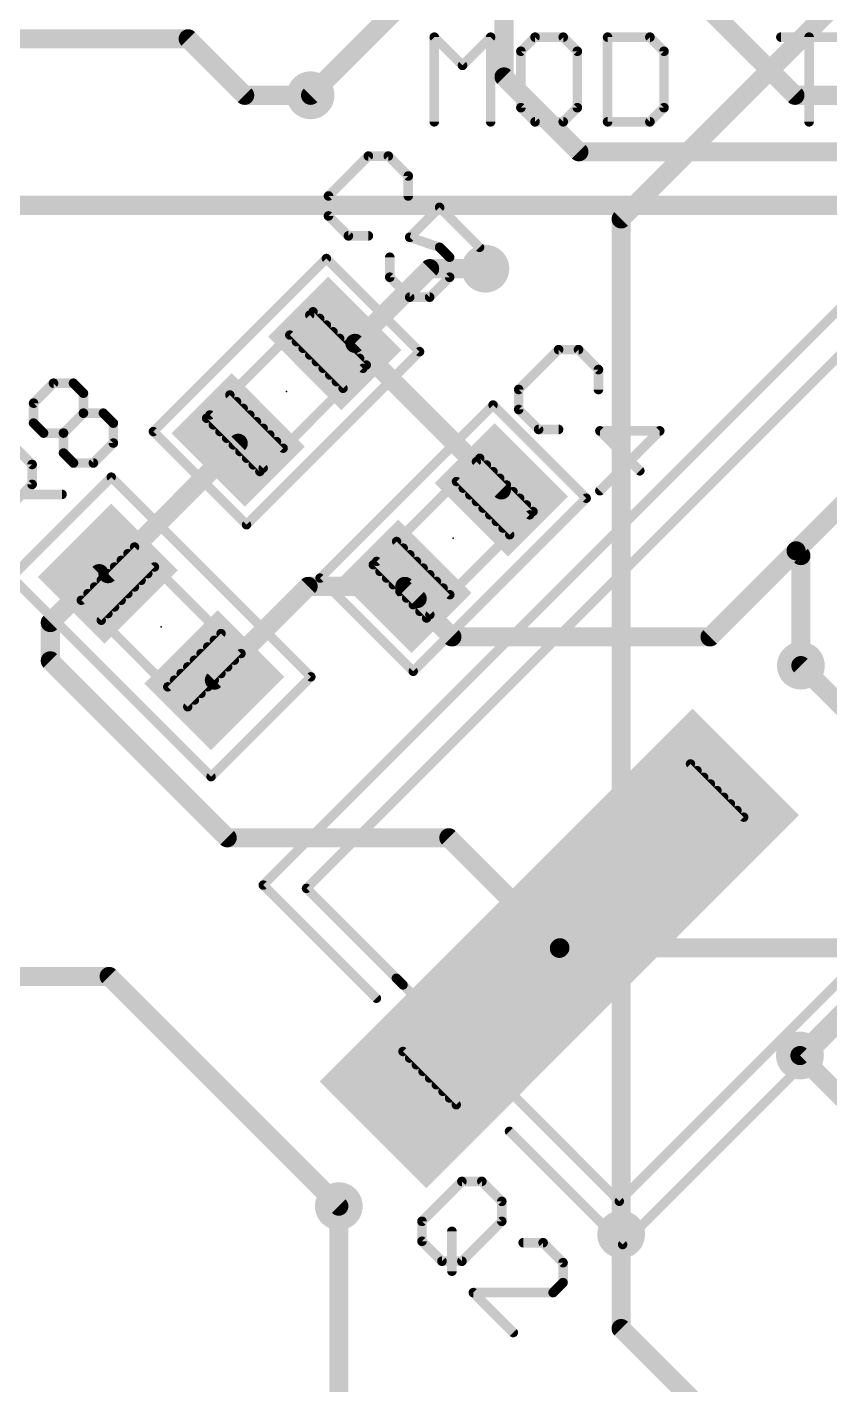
# Model space of a CAD drawing. Extents: x -0.1 to 50.1, y -0.1 to 50.1.
# Drawn here: x 8.29 to 16.82, y 23.6 to 38.02 of the extents above; entities that cross this region are included whole.
import ezdxf

# ---------------------------------------------------------------- set-up
doc = ezdxf.new("R2010")
doc.units = 0
for name, color, linetype in [('1', 22, 'CONTINUOUS'), ('16', 175, 'CONTINUOUS'), ('18', 82, 'CONTINUOUS'), ('2', 175, 'CONTINUOUS'), ('21', 253, 'CONTINUOUS'), ('23', 7, 'CONTINUOUS'), ('25', 253, 'CONTINUOUS'), ('29', 253, 'CONTINUOUS'), ('31', 253, 'CONTINUOUS'), ('51', 253, 'CONTINUOUS')]:
    doc.layers.add(name, color=color, linetype=linetype)

# ---------------------------------------------------------------- blocks, each defined once
blk = doc.blocks.new('RECT')
blk.add_solid([(-0.5, -0.5), (0.5, -0.5), (-0.5, 0.5), (0.5, 0.5)])
blk = doc.blocks.new('ROUNDV')
at = {"const_width": 0.5}
blk.add_lwpolyline([(0, -0.25, 1), (0, 0.25, 1), (0, -0.25)], format="xyb", dxfattribs=at)

msp = doc.modelspace()

# ---------------------------------------------------------------- linework, layer by layer
at = {"layer": '1', "const_width": 0.2032}
for points in [[(13.356, 41.8354), (13.356, 37.4948)], [(16.4464, 37.3), (15.3416, 38.4048)], [(13.356, 37.4948), (14.1508, 36.7)], [(16.4464, 37.3), (18, 37.3)], [(14.1508, 36.7), (18.2, 36.7)], [(7.493, 36.1315), (19.2405, 36.1315)], [(11.7715, 34.6649), (12.565, 35.4584)], [(12.565, 35.4584), (13.1572, 35.4584)], [(11.5565, 34.6649), (11.2583, 34.6649)], [(11.7715, 34.6649), (11.5565, 34.6649)], [(13.3276, 33.1087), (11.7715, 34.6649)], [(18.2474, 34.2494), (16.4592, 32.4612)], [(9.1465, 32.2188), (10.5312, 33.6035)], [(10.5312, 33.6035), (10.5312, 33.6396)], [(16.4592, 32.4612), (15.5448, 31.5468)], [(16.51, 32.4104), (16.4592, 32.4612)], [(16.51, 31.242), (16.51, 32.4104)], [(8.5344, 31.6992), (9.054, 32.2188)], [(9.054, 32.2188), (9.1465, 32.2188)], [(10.2779, 31.0875), (11.2739, 32.0834)], [(11.2739, 32.0834), (12.3023, 32.0834)], [(12.4326, 31.9532), (12.3023, 32.0834)], [(12.3023, 32.0461), (12.3023, 32.0834)], [(12.8016, 31.5468), (12.3023, 32.0461)], [(8.5344, 31.2928), (8.5344, 31.6992)], [(15.5448, 31.5468), (12.8016, 31.5468)], [(10.414, 29.4132), (8.5344, 31.2928)], [(12.7696, 29.4132), (10.414, 29.4132)], [(13.9439, 28.239), (12.7696, 29.4132)], [(13.9439, 28.239), (13.9497, 28.2448)], [(13.9497, 28.2448), (17.1196, 28.2448)], [(4.318, 27.94), (9.16, 27.94)], [(9.16, 27.94), (11.6, 25.5)], [(14.6, 24.2), (14.6, 25.2)], [(16.6, 22.2), (14.6, 24.2)]]:
    msp.add_lwpolyline(points, dxfattribs=at)
at = {"layer": '1', "const_width": 0.1016}
for points in [[(13.3919, 37.5307, 1), (13.3201, 37.4589)], [(13.3052, 37.4948, 1), (13.4068, 37.4948)], [(16.4464, 37.3508, 1), (16.4464, 37.2492)], [(16.4105, 37.2641, 1), (16.4823, 37.3359)], [(14.1508, 36.7508, 1), (14.1508, 36.6492)], [(14.1149, 36.6641, 1), (14.1867, 36.7359)], [(12.565, 35.5092, 1), (12.565, 35.4076)], [(12.601, 35.4225, 1), (12.5291, 35.4943)], [(13.1572, 35.4076, 1), (13.1572, 35.5092)], [(11.2583, 34.7157, 1), (11.2583, 34.6141)], [(11.5565, 34.7157, 1), (11.5565, 34.6141)], [(11.5565, 34.6141, 1), (11.5565, 34.7157)], [(11.8074, 34.7008, 1), (11.7356, 34.6289)], [(11.7715, 34.6141, 1), (11.7715, 34.7157)], [(11.7356, 34.7008, 1), (11.8074, 34.6289)], [(10.582, 33.6396, 1), (10.4804, 33.6396)], [(10.4804, 33.6035, 1), (10.582, 33.6035)], [(10.5671, 33.5676, 1), (10.4953, 33.6394)], [(13.2917, 33.0728, 1), (13.3636, 33.1446)], [(16.4951, 32.4971, 1), (16.4233, 32.4253)], [(16.4233, 32.4971, 1), (16.4951, 32.4253)], [(16.4951, 32.4253, 1), (16.4233, 32.4971)], [(16.5608, 32.4104, 1), (16.4592, 32.4104)], [(16.4741, 32.3745, 1), (16.5459, 32.4463)], [(9.054, 32.2696, 1), (9.054, 32.168)], [(9.09, 32.1829, 1), (9.0181, 32.2548)], [(9.1106, 32.2548, 1), (9.1824, 32.1829)], [(9.1465, 32.168, 1), (9.1465, 32.2696)], [(11.2739, 32.1342, 1), (11.2739, 32.0326)], [(11.3098, 32.0475, 1), (11.2379, 32.1193)], [(12.3382, 32.1193, 1), (12.2664, 32.0475)], [(12.3531, 32.0834, 1), (12.2515, 32.0834)], [(12.3023, 32.0326, 1), (12.3023, 32.1342)], [(12.3382, 32.082, 1), (12.2664, 32.0102)], [(12.2515, 32.0461, 1), (12.3531, 32.0461)], [(12.3966, 31.9173, 1), (12.4685, 31.9891)], [(8.5852, 31.6992, 1), (8.4836, 31.6992)], [(8.4985, 31.7351, 1), (8.5703, 31.6633)], [(12.8016, 31.5976, 1), (12.8016, 31.496)], [(12.7657, 31.5109, 1), (12.8375, 31.5827)], [(15.5089, 31.5827, 1), (15.5807, 31.5109)], [(15.5448, 31.496, 1), (15.5448, 31.5976)], [(8.5703, 31.3287, 1), (8.4985, 31.2569)], [(8.4836, 31.2928, 1), (8.5852, 31.2928)], [(10.242, 31.1234, 1), (10.3138, 31.0515)], [(16.4592, 31.242, 1), (16.5608, 31.242)], [(10.414, 29.464, 1), (10.414, 29.3624)], [(10.3781, 29.3773, 1), (10.4499, 29.4491)], [(12.8056, 29.4491, 1), (12.7337, 29.3773)], [(12.7696, 29.3624, 1), (12.7696, 29.464)], [(13.9079, 28.2749, 1), (13.9798, 28.2031)], [(13.9497, 28.2956, 1), (13.9497, 28.194)], [(13.9079, 28.2031, 1), (13.9798, 28.2749)], [(13.9856, 28.2089, 1), (13.9137, 28.2807)], [(9.1959, 27.9759, 1), (9.1241, 27.9041)], [(9.16, 27.8892, 1), (9.16, 27.9908)], [(11.5641, 25.4641, 1), (11.6359, 25.5359)], [(14.6508, 25.2, 1), (14.5492, 25.2)], [(14.6359, 24.2359, 1), (14.5641, 24.1641)], [(14.5492, 24.2, 1), (14.6508, 24.2)]]:
    msp.add_lwpolyline(points, format="xyb", dxfattribs=at)
at = {"layer": '16', "const_width": 0.2032}
for points in [[(18.6, 39.9868), (14.6, 35.9868)], [(10, 37.9), (3.2, 37.9)], [(10.6, 37.3), (10, 37.9)], [(11.3, 37.3), (10.6, 37.3)], [(14.6, 25.2), (14.6, 35.9868)], [(19.4945, 28.2575), (16.51, 31.242)], [(17.1704, 27.7704), (16.5, 27.1)], [(11.6, 25.5), (11.6, 23.4)]]:
    msp.add_lwpolyline(points, dxfattribs=at)
at = {"layer": '16', "const_width": 0.1016}
for points in [[(10.0359, 37.9359, 1), (9.9641, 37.8641)], [(10, 37.8492, 1), (10, 37.9508)], [(10.6, 37.3508, 1), (10.6, 37.2492)], [(10.5641, 37.2641, 1), (10.6359, 37.3359)], [(11.3, 37.2492, 1), (11.3, 37.3508)], [(14.6508, 35.9868, 1), (14.5492, 35.9868)], [(14.5641, 36.0227, 1), (14.6359, 35.9509)], [(16.5459, 31.2779, 1), (16.4741, 31.2061)], [(16.4641, 27.1359, 1), (16.5359, 27.0641)], [(11.6508, 25.5, 1), (11.5492, 25.5)], [(14.5492, 25.2, 1), (14.6508, 25.2)]]:
    msp.add_lwpolyline(points, format="xyb", dxfattribs=at)
at = {"layer": '2', "const_width": 0.2032}
for points in [[(12.3, 38.3), (11.3, 37.3)], [(18, 25.6), (16.5, 27.1)]]:
    msp.add_lwpolyline(points, dxfattribs=at)
at = {"layer": '2', "const_width": 0.1016}
for points in [[(11.2641, 37.3359, 1), (11.3359, 37.2641)], [(16.5359, 27.1359, 1), (16.4641, 27.0641)]]:
    msp.add_lwpolyline(points, format="xyb", dxfattribs=at)
at = {"layer": '21'}
for points, const_width in [([(12.6144, 37.0184), (12.6144, 37.9176)], 0.1016), ([(12.6144, 37.9176), (12.9141, 37.6178)], 0.1016), ([(12.9141, 37.6178), (13.2138, 37.9176)], 0.1016), ([(13.2138, 37.9176), (13.2138, 37.0184)], 0.1016), ([(13.685, 37.9176), (13.5352, 37.7677)], 0.1016), ([(13.9848, 37.9176), (13.685, 37.9176)], 0.1016), ([(14.1346, 37.7677), (13.9848, 37.9176)], 0.1016), ([(14.456, 37.9176), (14.456, 37.0184)], 0.1016), ([(14.9055, 37.9176), (14.456, 37.9176)], 0.1016), ([(15.0554, 37.7677), (14.9055, 37.9176)], 0.1016), ([(16.2975, 37.9176), (16.897, 37.9176)], 0.1016), ([(16.5973, 37.0184), (16.5973, 37.9176)], 0.1016), ([(13.5352, 37.7677), (13.5352, 37.1683)], 0.1016), ([(14.1346, 37.1683), (14.1346, 37.7677)], 0.1016), ([(15.0554, 37.1683), (15.0554, 37.7677)], 0.1016), ([(10.7972, 28.9108), (19.2118, 37.3253)], 0.1), ([(13.5352, 37.1683), (13.685, 37.0184)], 0.1016), ([(13.9848, 37.0184), (14.1346, 37.1683)], 0.1016), ([(14.9055, 37.0184), (15.0554, 37.1683)], 0.1016), ([(13.685, 37.0184), (13.9848, 37.0184)], 0.1016), ([(14.456, 37.0184), (14.9055, 37.0184)], 0.1016), ([(9.6296, 33.7279), (11.4681, 35.5664)], 0.1), ([(11.4681, 35.5664), (12.4581, 34.5765)], 0.1), ([(12.4581, 34.5765), (10.6196, 32.738)], 0.1), ([(11.4008, 32.1718), (13.2392, 34.0103)], 0.1), ([(13.2392, 34.0103), (14.2292, 33.0203)], 0.1), ([(10.6196, 32.738), (9.6296, 33.7279)], 0.1), ([(23.1009, 33.5777), (14.6156, 25.0924)], 0.1), ([(8.1212, 32.1835), (9.1819, 33.2441)], 0.1), ([(9.1819, 33.2441), (11.3032, 31.1228)], 0.1), ([(14.2292, 33.0203), (12.3907, 31.1819)], 0.1), ([(10.2425, 30.0622), (8.1212, 32.1835)], 0.1), ([(12.3907, 31.1819), (11.4008, 32.1718)], 0.1), ([(11.3032, 31.1228), (10.2425, 30.0622)], 0.1), ([(11.9993, 27.7087), (10.7972, 28.9108)], 0.1), ([(14.6156, 25.0924), (13.4135, 26.2945)], 0.1)]:
    msp.add_lwpolyline(points, dxfattribs=dict(at, const_width=const_width))
for points, const_width in [([(12.6398, 37.9176, 1), (12.589, 37.9176)], 0.0508), ([(12.6324, 37.9355, 1), (12.5964, 37.8996)], 0.0508), ([(13.2392, 37.9176, 1), (13.1884, 37.9176)], 0.0508), ([(13.2318, 37.8996, 1), (13.1959, 37.9355)], 0.0508), ([(13.685, 37.943, 1), (13.685, 37.8922)], 0.0508), ([(13.703, 37.8996, 1), (13.6671, 37.9355)], 0.0508), ([(14.0027, 37.9355, 1), (13.9668, 37.8996)], 0.0508), ([(13.9848, 37.8922, 1), (13.9848, 37.943)], 0.0508), ([(14.4814, 37.9176, 1), (14.4306, 37.9176)], 0.0508), ([(14.456, 37.943, 1), (14.456, 37.8922)], 0.0508), ([(14.9235, 37.9355, 1), (14.8876, 37.8996)], 0.0508), ([(14.9055, 37.8922, 1), (14.9055, 37.943)], 0.0508), ([(16.2975, 37.943, 1), (16.2975, 37.8922)], 0.0508), ([(16.6227, 37.9176, 1), (16.5719, 37.9176)], 0.0508), ([(13.5172, 37.7857, 1), (13.5531, 37.7497)], 0.0508), ([(13.5606, 37.7677, 1), (13.5098, 37.7677)], 0.0508), ([(14.16, 37.7677, 1), (14.1092, 37.7677)], 0.0508), ([(14.1167, 37.7497, 1), (14.1526, 37.7857)], 0.0508), ([(15.0808, 37.7677, 1), (15.03, 37.7677)], 0.0508), ([(15.0375, 37.7497, 1), (15.0734, 37.7857)], 0.0508), ([(12.8962, 37.6358, 1), (12.9321, 37.5999)], 0.0508), ([(12.8962, 37.5999, 1), (12.9321, 37.6358)], 0.0508), ([(13.5531, 37.1862, 1), (13.5172, 37.1503)], 0.0508), ([(14.1526, 37.1503, 1), (14.1167, 37.1862)], 0.0508), ([(15.0734, 37.1503, 1), (15.0375, 37.1862)], 0.0508), ([(13.5098, 37.1683, 1), (13.5606, 37.1683)], 0.0508), ([(13.685, 37.0438, 1), (13.685, 36.993)], 0.0508), ([(13.9848, 36.993, 1), (13.9848, 37.0438)], 0.0508), ([(14.1092, 37.1683, 1), (14.16, 37.1683)], 0.0508), ([(14.456, 37.0438, 1), (14.456, 36.993)], 0.0508), ([(14.9055, 36.993, 1), (14.9055, 37.0438)], 0.0508), ([(15.03, 37.1683, 1), (15.0808, 37.1683)], 0.0508), ([(12.589, 37.0184, 1), (12.6398, 37.0184)], 0.0508), ([(13.1884, 37.0184, 1), (13.2392, 37.0184)], 0.0508), ([(13.6671, 37.0004, 1), (13.703, 37.0364)], 0.0508), ([(13.9668, 37.0364, 1), (14.0027, 37.0004)], 0.0508), ([(14.4306, 37.0184, 1), (14.4814, 37.0184)], 0.0508), ([(14.8876, 37.0364, 1), (14.9235, 37.0004)], 0.0508), ([(16.5719, 37.0184, 1), (16.6227, 37.0184)], 0.0508), ([(11.4858, 35.5841, 1), (11.4504, 35.5487)], 0.05), ([(11.4858, 35.5487, 1), (11.4504, 35.5841)], 0.05), ([(12.4757, 34.5588, 1), (12.4404, 34.5942)], 0.05), ([(12.4404, 34.5588, 1), (12.4757, 34.5942)], 0.05), ([(13.2569, 34.028, 1), (13.2216, 33.9926)], 0.05), ([(13.2569, 33.9926, 1), (13.2216, 34.028)], 0.05), ([(9.6473, 33.7456, 1), (9.612, 33.7103)], 0.05), ([(9.612, 33.7456, 1), (9.6473, 33.7103)], 0.05), ([(9.1996, 33.2618, 1), (9.1642, 33.2265)], 0.05), ([(9.1996, 33.2265, 1), (9.1642, 33.2618)], 0.05), ([(14.2469, 33.0027, 1), (14.2115, 33.038)], 0.05), ([(14.2115, 33.0027, 1), (14.2469, 33.038)], 0.05), ([(10.6019, 32.7557, 1), (10.6373, 32.7203)], 0.05), ([(10.6019, 32.7203, 1), (10.6373, 32.7557)], 0.05), ([(11.4184, 32.1895, 1), (11.3831, 32.1541)], 0.05), ([(11.3831, 32.1895, 1), (11.4184, 32.1541)], 0.05), ([(11.3209, 31.1051, 1), (11.2855, 31.1405)], 0.05), ([(11.2855, 31.1051, 1), (11.3209, 31.1405)], 0.05), ([(12.373, 31.1995, 1), (12.4084, 31.1642)], 0.05), ([(12.373, 31.1642, 1), (12.4084, 31.1995)], 0.05), ([(10.2249, 30.0798, 1), (10.2602, 30.0445)], 0.05), ([(10.2249, 30.0445, 1), (10.2602, 30.0798)], 0.05), ([(10.8149, 28.9284, 1), (10.7795, 28.8931)], 0.05), ([(10.7795, 28.9284, 1), (10.8149, 28.8931)], 0.05), ([(11.9816, 27.691, 1), (12.017, 27.7263)], 0.05), ([(13.4312, 26.3121, 1), (13.3958, 26.2768)], 0.05), ([(14.5979, 25.11, 1), (14.6333, 25.0747)], 0.05), ([(14.5979, 25.0747, 1), (14.6333, 25.11)], 0.05)]:
    msp.add_lwpolyline(points, format="xyb", dxfattribs=dict(at, const_width=const_width))
at = {"layer": '23'}
for p in [(11.0438, 34.1522), (12.815, 32.5961), (9.7122, 31.6532)]:
    msp.add_point(p, dxfattribs=at)
at = {"layer": '25', "const_width": 0.1016}
for points in [[(12.4841, 25.3391), (12.908, 25.7629)], [(12.908, 25.7629), (13.1199, 25.7629)], [(13.1199, 25.7629), (13.3318, 25.551)], [(13.3318, 25.551), (13.3318, 25.3391)], [(12.4841, 25.1271), (12.4841, 25.3391)], [(13.3318, 25.3391), (12.908, 24.9152)], [(12.802, 25.2331), (12.802, 24.8092)], [(12.696, 24.9152), (12.4841, 25.1271)], [(13.771, 25.1118), (13.5591, 25.1118)], [(13.9829, 24.8999), (13.771, 25.1118)], [(12.908, 24.9152), (12.696, 24.9152)], [(13.9829, 24.688), (13.9829, 24.8999)], [(13.877, 24.582), (13.9829, 24.688)], [(13.4531, 24.1581), (13.0292, 24.582)], [(13.0292, 24.582), (13.877, 24.582)]]:
    msp.add_lwpolyline(points, dxfattribs=at)
at = {"layer": '25', "const_width": 0.0508}
for points in [[(12.908, 25.7883, 1), (12.908, 25.7375)], [(12.9259, 25.745, 1), (12.89, 25.7809)], [(13.1379, 25.7809, 1), (13.1019, 25.745)], [(13.1199, 25.7375, 1), (13.1199, 25.7883)], [(13.3572, 25.551, 1), (13.3064, 25.551)], [(13.3139, 25.533, 1), (13.3498, 25.569)], [(12.5095, 25.3391, 1), (12.4587, 25.3391)], [(12.4661, 25.357, 1), (12.5021, 25.3211)], [(13.3498, 25.3211, 1), (13.3139, 25.357)], [(12.8274, 25.2331, 1), (12.7766, 25.2331)], [(13.3064, 25.3391, 1), (13.3572, 25.3391)], [(12.5021, 25.1451, 1), (12.4661, 25.1092)], [(12.4587, 25.1271, 1), (12.5095, 25.1271)], [(13.5591, 25.1372, 1), (13.5591, 25.0864)], [(13.789, 25.1298, 1), (13.753, 25.0939)], [(13.771, 25.0864, 1), (13.771, 25.1372)], [(12.696, 24.9406, 1), (12.696, 24.8898)], [(12.6781, 24.8972, 1), (12.714, 24.9332)], [(12.89, 24.9332, 1), (12.9259, 24.8972)], [(12.908, 24.8898, 1), (12.908, 24.9406)], [(14.0083, 24.8999, 1), (13.9575, 24.8999)], [(12.7766, 24.8092, 1), (12.8274, 24.8092)], [(13.965, 24.8819, 1), (14.0009, 24.9179)], [(13.9575, 24.688, 1), (14.0083, 24.688)], [(14.0009, 24.67, 1), (13.965, 24.7059)], [(13.0472, 24.6, 1), (13.0113, 24.564)], [(13.0292, 24.6074, 1), (13.0292, 24.5566)], [(13.859, 24.6, 1), (13.8949, 24.564)], [(13.877, 24.5566, 1), (13.877, 24.6074)], [(13.4351, 24.1402, 1), (13.4711, 24.1761)]]:
    msp.add_lwpolyline(points, format="xyb", dxfattribs=at)
at = {"layer": '51'}
for points, const_width in [([(11.2568, 28.8754), (19.3179, 36.9364)], 0.1), ([(11.9142, 36.6546), (11.4903, 36.2307)], 0.1016), ([(12.1261, 36.6546), (11.9142, 36.6546)], 0.1016), ([(12.3381, 36.4427), (12.1261, 36.6546)], 0.1016), ([(12.3381, 36.2307), (12.3381, 36.4427)], 0.1016), ([(11.4903, 36.2307), (11.4903, 36.0188)], 0.1016), ([(11.4903, 36.0188), (11.7023, 35.8069)], 0.1016), ([(12.6712, 36.1095), (12.3533, 35.7916)], 0.1016), ([(13.0951, 35.6856), (12.6712, 36.1095)], 0.1016), ([(11.7023, 35.8069), (11.9142, 35.8069)], 0.1016), ([(12.3533, 35.7916), (12.6712, 35.6856)], 0.1016), ([(12.1414, 35.3677), (12.1414, 35.5796)], 0.1016), ([(12.6712, 35.6856), (12.7772, 35.5796)], 0.1016), ([(12.7772, 35.5796), (12.7772, 35.3677)], 0.1016), ([(12.3533, 35.1558), (12.1414, 35.3677)], 0.1016), ([(12.7772, 35.3677), (12.5653, 35.1558)], 0.1016), ([(12.5653, 35.1558), (12.3533, 35.1558)], 0.1016), ([(11.0792, 34.7533), (11.3267, 35.0007)], 0.1), ([(11.3267, 35.0007), (11.0792, 34.7533)], 0.1), ([(11.3267, 35.0007), (11.8924, 34.4351)], 0.1), ([(10.2307, 33.9047), (11.2913, 34.9654)], 0.1), ([(11.3974, 34.93), (11.1499, 34.6825)], 0.1), ([(11.4681, 34.8593), (11.2206, 34.6118)], 0.1), ([(11.2913, 34.9654), (11.857, 34.3997)], 0.1), ([(11.6449, 34.1876), (11.0792, 34.7533)], 0.1), ([(11.5388, 34.7886), (11.2913, 34.5411)], 0.1), ([(11.6095, 34.7179), (11.362, 34.4704)], 0.1), ([(11.6802, 34.6472), (11.4328, 34.3997)], 0.1), ([(11.751, 34.5765), (11.5035, 34.329)], 0.1), ([(13.9353, 34.5985), (13.5114, 34.1746)], 0.1016), ([(14.1473, 34.5985), (13.9353, 34.5985)], 0.1016), ([(14.3592, 34.3865), (14.1473, 34.5985)], 0.1016), ([(11.8217, 34.5058), (11.5742, 34.2583)], 0.1), ([(11.8924, 34.4351), (11.6449, 34.1876)], 0.1), ([(11.857, 34.3997), (10.7964, 33.339)], 0.1), ([(14.3592, 34.1746), (14.3592, 34.3865)], 0.1016), ([(8.3567, 34.0297), (8.5686, 34.2416)], 0.1016), ([(8.5686, 34.2416), (8.7805, 34.2416)], 0.1016), ([(8.7805, 34.2416), (8.8865, 34.1356)], 0.1016), ([(8.8865, 34.1356), (8.8865, 33.9237)], 0.1016), ([(13.5114, 34.1746), (13.5114, 33.9627)], 0.1016), ([(8.3567, 33.8177), (8.3567, 34.0297)], 0.1016), ([(10.1953, 33.8694), (10.4428, 34.1169)], 0.1), ([(10.4428, 34.1169), (10.1953, 33.8694)], 0.1), ([(10.5135, 34.0461), (10.266, 33.7987)], 0.1), ([(10.4428, 34.1169), (11.0085, 33.5512)], 0.1), ([(8.6746, 33.7118), (8.8865, 33.9237)], 0.1016), ([(8.8865, 33.9237), (9.0984, 33.9237)], 0.1016), ([(9.0984, 33.9237), (9.2044, 33.8177)], 0.1016), ([(10.761, 33.3037), (10.1953, 33.8694)], 0.1), ([(10.7964, 33.339), (10.2307, 33.9047)], 0.1), ([(10.5842, 33.9754), (10.3367, 33.7279)], 0.1), ([(10.6549, 33.9047), (10.4075, 33.6572)], 0.1), ([(13.5114, 33.9627), (13.7234, 33.7507)], 0.1016), ([(8.4626, 33.7118), (8.3567, 33.8177)], 0.1016), ([(8.6746, 33.7118), (8.4626, 33.7118)], 0.1016), ([(8.6746, 33.4998), (8.6746, 33.7118)], 0.1016), ([(9.2044, 33.8177), (9.2044, 33.6058)], 0.1016), ([(10.7256, 33.834), (10.4782, 33.5865)], 0.1), ([(10.7964, 33.7633), (10.5489, 33.5158)], 0.1), ([(13.7234, 33.7507), (13.9353, 33.7507)], 0.1016), ([(14.3745, 33.0996), (15.0103, 33.7354)], 0.1016), ([(15.0103, 33.7354), (14.3745, 33.7354)], 0.1016), ([(14.3745, 33.7354), (14.7983, 33.3116)], 0.1016), ([(8.1295, 33.5905), (8.3414, 33.3786)], 0.1016), ([(9.2044, 33.6058), (8.9925, 33.3939)], 0.1016), ([(10.8671, 33.6926), (10.6196, 33.4451)], 0.1), ([(10.9378, 33.6219), (10.6903, 33.3744)], 0.1), ([(22.6413, 33.613), (14.5802, 25.552)], 0.1), ([(8.7805, 33.3939), (8.6746, 33.4998)], 0.1016), ([(11.0085, 33.5512), (10.761, 33.3037)], 0.1), ([(12.0018, 32.3486), (13.0625, 33.4092)], 0.1), ([(12.8503, 33.1971), (13.0978, 33.4446)], 0.1), ([(13.0978, 33.4446), (12.8503, 33.1971)], 0.1), ([(13.0625, 33.4092), (13.6282, 32.8436)], 0.1), ([(13.0978, 33.4446), (13.6635, 32.8789)], 0.1), ([(8.3414, 33.3786), (8.3414, 33.1666)], 0.1016), ([(8.9925, 33.3939), (8.7805, 33.3939)], 0.1016), ([(13.1685, 33.3739), (12.921, 33.1264)], 0.1), ([(13.2392, 33.3032), (12.9918, 33.0557)], 0.1), ([(8.3414, 33.1666), (8.0235, 32.8487)], 0.1016), ([(13.416, 32.6314), (12.8503, 33.1971)], 0.1), ([(13.31, 33.2325), (13.0625, 32.985)], 0.1), ([(13.3807, 33.1618), (13.1332, 32.9143)], 0.1), ([(8.2354, 33.0607), (8.6593, 33.0607)], 0.1016), ([(13.4514, 33.091), (13.2039, 32.8436)], 0.1), ([(13.5221, 33.0203), (13.2746, 32.7728)], 0.1), ([(13.6282, 32.8436), (12.5675, 31.7829)], 0.1), ([(13.5928, 32.9496), (13.3453, 32.7021)], 0.1), ([(13.6635, 32.8789), (13.416, 32.6314)], 0.1), ([(11.9665, 32.3132), (12.2139, 32.5607)], 0.1), ([(12.2139, 32.5607), (11.9665, 32.3132)], 0.1), ([(12.2139, 32.5607), (12.7796, 31.995)], 0.1), ([(8.8637, 31.936), (9.4294, 32.5017)], 0.1), ([(8.8637, 31.936), (9.4294, 32.5017)], 0.1), ([(9.5708, 32.2188), (9.3587, 32.431)], 0.1), ([(9.4294, 32.5017), (9.6415, 32.2895)], 0.1), ([(9.6415, 32.2895), (9.4294, 32.5017)], 0.1), ([(9.4294, 32.5017), (10.5607, 31.3703)], 0.1), ([(12.2847, 32.49), (12.0372, 32.2425)], 0.1), ([(12.3554, 32.4193), (12.1079, 32.1718)], 0.1), ([(9.6415, 32.2895), (9.0758, 31.7239)], 0.1), ([(9.4294, 32.0774), (9.2172, 32.2895)], 0.1), ([(9.5001, 32.1481), (9.288, 32.3603)], 0.1), ([(12.5321, 31.7475), (11.9665, 32.3132)], 0.1), ([(12.5675, 31.7829), (12.0018, 32.3486)], 0.1), ([(12.4261, 32.3486), (12.1786, 32.1011)], 0.1), ([(12.4968, 32.2779), (12.2493, 32.0304)], 0.1), ([(9.288, 31.936), (9.0758, 32.1481)], 0.1), ([(9.3587, 32.0067), (9.1465, 32.2188)], 0.1), ([(12.5675, 32.2072), (12.32, 31.9597)], 0.1), ([(12.6382, 32.1365), (12.3907, 31.889)], 0.1), ([(9.1465, 31.7946), (8.9344, 32.0067)], 0.1), ([(9.2172, 31.8653), (9.0051, 32.0774)], 0.1), ([(12.7089, 32.0657), (12.4614, 31.8183)], 0.1), ([(12.7796, 31.995), (12.5321, 31.7475)], 0.1), ([(9.0758, 31.7239), (8.8637, 31.936)], 0.1), ([(9.9951, 30.8046), (8.8637, 31.936)], 0.1), ([(9.7829, 31.0168), (10.3486, 31.5824)], 0.1), ([(10.3486, 31.5824), (10.5607, 31.3703)], 0.1), ([(10.5607, 31.3703), (10.3486, 31.5824)], 0.1), ([(10.4193, 31.2289), (10.2072, 31.441)], 0.1), ([(10.49, 31.2996), (10.2779, 31.5117)], 0.1), ([(10.5607, 31.3703), (9.9951, 30.8046)], 0.1), ([(10.5607, 31.3703), (9.9951, 30.8046)], 0.1), ([(10.2779, 31.0875), (10.0658, 31.2996)], 0.1), ([(10.3486, 31.1582), (10.1365, 31.3703)], 0.1), ([(10.1365, 30.946), (9.9243, 31.1582)], 0.1), ([(10.2072, 31.0168), (9.9951, 31.2289)], 0.1), ([(9.9951, 30.8046), (9.7829, 31.0168)], 0.1), ([(10.0658, 30.8753), (9.8536, 31.0875)], 0.1), ([(12.2822, 27.143), (15.3369, 30.1977)], 0.1), ([(15.3369, 30.1977), (12.2822, 27.143)], 0.1), ([(15.4076, 30.127), (12.3529, 27.0723)], 0.1), ([(15.3369, 30.1977), (15.9025, 29.632)], 0.1), ([(15.4783, 30.0563), (12.4236, 27.0016)], 0.1), ([(15.549, 29.9855), (12.4943, 26.9309)], 0.1), ([(15.6197, 29.9148), (12.565, 26.8601)], 0.1), ([(15.6904, 29.8441), (12.6357, 26.7894)], 0.1), ([(15.7611, 29.7734), (12.7064, 26.7187)], 0.1), ([(15.8318, 29.7027), (12.7771, 26.648)], 0.1), ([(15.9025, 29.632), (12.8478, 26.5773)], 0.1), ([(12.2114, 27.9208), (11.2568, 28.8754)], 0.1), ([(12.2822, 27.8501), (12.2114, 27.9208)], 0.1), ([(14.5802, 25.552), (12.2822, 27.8501)], 0.1), ([(12.8478, 26.5773), (12.2822, 27.143)], 0.1)]:
    msp.add_lwpolyline(points, dxfattribs=dict(at, const_width=const_width))
for points, const_width in [([(11.9142, 36.68, 1), (11.9142, 36.6292)], 0.0508), ([(11.9321, 36.6366, 1), (11.8962, 36.6726)], 0.0508), ([(12.1441, 36.6726, 1), (12.1082, 36.6366)], 0.0508), ([(12.1261, 36.6292, 1), (12.1261, 36.68)], 0.0508), ([(12.3635, 36.4427, 1), (12.3127, 36.4427)], 0.0508), ([(12.3201, 36.4247, 1), (12.356, 36.4606)], 0.0508), ([(11.5157, 36.2307, 1), (11.4649, 36.2307)], 0.0508), ([(11.4724, 36.2487, 1), (11.5083, 36.2128)], 0.0508), ([(12.3127, 36.2307, 1), (12.3635, 36.2307)], 0.0508), ([(11.5083, 36.0368, 1), (11.4724, 36.0008)], 0.0508), ([(12.6892, 36.1274, 1), (12.6533, 36.0915)], 0.0508), ([(12.6892, 36.0915, 1), (12.6533, 36.1274)], 0.0508), ([(11.4649, 36.0188, 1), (11.5157, 36.0188)], 0.0508), ([(11.7023, 35.8323, 1), (11.7022, 35.7815)], 0.0508), ([(11.6843, 35.7889, 1), (11.7202, 35.8248)], 0.0508), ([(11.9142, 35.7815, 1), (11.9142, 35.8323)], 0.0508), ([(12.3614, 35.8157, 1), (12.3453, 35.7675)], 0.0508), ([(12.3354, 35.8095, 1), (12.3713, 35.7736)], 0.0508), ([(12.1668, 35.5796, 1), (12.116, 35.5796)], 0.0508), ([(12.6892, 35.7036, 1), (12.6533, 35.6676)], 0.0508), ([(12.6632, 35.6615, 1), (12.6793, 35.7097)], 0.0508), ([(12.8026, 35.5796, 1), (12.7518, 35.5796)], 0.0508), ([(12.7593, 35.5617, 1), (12.7952, 35.5976)], 0.0508), ([(13.0772, 35.6676, 1), (13.1131, 35.7036)], 0.0508), ([(12.1594, 35.3857, 1), (12.1234, 35.3497)], 0.0508), ([(12.116, 35.3677, 1), (12.1668, 35.3677)], 0.0508), ([(12.7518, 35.3677, 1), (12.8026, 35.3677)], 0.0508), ([(12.7952, 35.3497, 1), (12.7593, 35.3857)], 0.0508), ([(12.3533, 35.1812, 1), (12.3533, 35.1304)], 0.0508), ([(12.3354, 35.1378, 1), (12.3713, 35.1737)], 0.0508), ([(12.5473, 35.1737, 1), (12.5832, 35.1378)], 0.0508), ([(12.5653, 35.1304, 1), (12.5653, 35.1812)], 0.0508), ([(11.3444, 35.0184, 1), (11.309, 34.9831)], 0.05), ([(11.3444, 34.9831, 1), (11.309, 35.0184)], 0.05), ([(11.3444, 34.9831, 1), (11.309, 35.0184)], 0.05), ([(11.309, 34.9831, 1), (11.2737, 34.9477)], 0.05), ([(11.309, 34.9477, 1), (11.2737, 34.9831)], 0.05), ([(11.4151, 34.9124, 1), (11.3797, 34.9477)], 0.05), ([(11.4858, 34.8416, 1), (11.4504, 34.877)], 0.05), ([(11.0969, 34.7709, 1), (11.0615, 34.7356)], 0.05), ([(11.0615, 34.7709, 1), (11.0969, 34.7356)], 0.05), ([(11.0615, 34.7709, 1), (11.0969, 34.7356)], 0.05), ([(11.5565, 34.7709, 1), (11.5211, 34.8063)], 0.05), ([(11.6272, 34.7002, 1), (11.5919, 34.7356)], 0.05), ([(11.1322, 34.7002, 1), (11.1676, 34.6649)], 0.05), ([(11.2029, 34.6295, 1), (11.2383, 34.5942)], 0.05), ([(11.6979, 34.6295, 1), (11.6626, 34.6649)], 0.05), ([(11.7686, 34.5588, 1), (11.7333, 34.5942)], 0.05), ([(13.9353, 34.6239, 1), (13.9353, 34.5731)], 0.0508), ([(13.9533, 34.5805, 1), (13.9174, 34.6164)], 0.0508), ([(14.1652, 34.6164, 1), (14.1293, 34.5805)], 0.0508), ([(14.1473, 34.5731, 1), (14.1473, 34.6239)], 0.0508), ([(11.2737, 34.5588, 1), (11.309, 34.5234)], 0.05), ([(11.3444, 34.4881, 1), (11.3797, 34.4527)], 0.05), ([(11.8393, 34.4881, 1), (11.804, 34.5234)], 0.05), ([(11.9101, 34.4174, 1), (11.8747, 34.4527)], 0.05), ([(11.8747, 34.4174, 1), (11.9101, 34.4527)], 0.05), ([(11.4151, 34.4174, 1), (11.4504, 34.382)], 0.05), ([(11.4858, 34.3467, 1), (11.5211, 34.3113)], 0.05), ([(11.8747, 34.382, 1), (11.8393, 34.4174)], 0.05), ([(11.8393, 34.382, 1), (11.8747, 34.4174)], 0.05), ([(14.3846, 34.3865, 1), (14.3338, 34.3865)], 0.0508), ([(14.3412, 34.3686, 1), (14.3772, 34.4045)], 0.0508), ([(8.5686, 34.267, 1), (8.5686, 34.2162)], 0.0508), ([(8.5866, 34.2236, 1), (8.5506, 34.2596)], 0.0508), ([(8.7985, 34.2596, 1), (8.7626, 34.2236)], 0.0508), ([(8.7805, 34.2162, 1), (8.7805, 34.267)], 0.0508), ([(8.9119, 34.1356, 1), (8.8611, 34.1356)], 0.0508), ([(11.5565, 34.276, 1), (11.5919, 34.2406)], 0.05), ([(11.6272, 34.2052, 1), (11.6626, 34.1699)], 0.05), ([(11.6272, 34.1699, 1), (11.6626, 34.2052)], 0.05), ([(13.4935, 34.1926, 1), (13.5294, 34.1566)], 0.0508), ([(13.5368, 34.1746, 1), (13.4861, 34.1746)], 0.0508), ([(14.3338, 34.1746, 1), (14.3846, 34.1746)], 0.0508), ([(8.3821, 34.0297, 1), (8.3313, 34.0297)], 0.0508), ([(8.3387, 34.0476, 1), (8.3746, 34.0117)], 0.0508), ([(8.8686, 34.1177, 1), (8.9045, 34.1536)], 0.0508), ([(10.4605, 34.1345, 1), (10.4251, 34.0992)], 0.05), ([(10.4605, 34.0992, 1), (10.4251, 34.1345)], 0.05), ([(10.4605, 34.0992, 1), (10.4251, 34.1345)], 0.05), ([(10.5312, 34.0285, 1), (10.4958, 34.0638)], 0.05), ([(8.8865, 33.9491, 1), (8.8865, 33.8983)], 0.0508), ([(8.8611, 33.9237, 1), (8.9119, 33.9237)], 0.0508), ([(8.9045, 33.9057, 1), (8.8686, 33.9417)], 0.0508), ([(9.1164, 33.9417, 1), (9.0805, 33.9057)], 0.0508), ([(9.0984, 33.8983, 1), (9.0984, 33.9491)], 0.0508), ([(10.213, 33.887, 1), (10.1776, 33.8517)], 0.05), ([(10.1776, 33.887, 1), (10.213, 33.8517)], 0.05), ([(10.1776, 33.887, 1), (10.213, 33.8517)], 0.05), ([(10.2483, 33.9224, 1), (10.213, 33.887)], 0.05), ([(10.213, 33.9224, 1), (10.2483, 33.887)], 0.05), ([(10.6019, 33.9578, 1), (10.5665, 33.9931)], 0.05), ([(10.6726, 33.887, 1), (10.6373, 33.9224)], 0.05), ([(13.5294, 33.9806, 1), (13.4935, 33.9447)], 0.0508), ([(13.4861, 33.9627, 1), (13.5368, 33.9627)], 0.0508), ([(8.3746, 33.8357, 1), (8.3387, 33.7998)], 0.0508), ([(8.3313, 33.8177, 1), (8.3821, 33.8177)], 0.0508), ([(8.4626, 33.7372, 1), (8.4626, 33.6864)], 0.0508), ([(8.4447, 33.6938, 1), (8.4806, 33.7297)], 0.0508), ([(8.7, 33.7118, 1), (8.6492, 33.7118)], 0.0508), ([(8.6566, 33.7297, 1), (8.6925, 33.6938)], 0.0508), ([(8.6746, 33.6864, 1), (8.6746, 33.7372)], 0.0508), ([(9.2298, 33.8177, 1), (9.179, 33.8177)], 0.0508), ([(9.1865, 33.7998, 1), (9.2224, 33.8357)], 0.0508), ([(10.2484, 33.8163, 1), (10.2837, 33.781)], 0.05), ([(10.3191, 33.7456, 1), (10.3544, 33.7103)], 0.05), ([(10.7433, 33.8163, 1), (10.708, 33.8517)], 0.05), ([(10.814, 33.7456, 1), (10.7787, 33.781)], 0.05), ([(13.7234, 33.7761, 1), (13.7234, 33.7253)], 0.0508), ([(13.7054, 33.7328, 1), (13.7413, 33.7687)], 0.0508), ([(13.9353, 33.7253, 1), (13.9353, 33.7761)], 0.0508), ([(14.3745, 33.7608, 1), (14.3745, 33.71)], 0.0508), ([(14.3924, 33.7534, 1), (14.3565, 33.7175)], 0.0508), ([(15.0282, 33.7175, 1), (14.9923, 33.7534)], 0.0508), ([(15.0103, 33.71, 1), (15.0103, 33.7608)], 0.0508), ([(9.179, 33.6058, 1), (9.2298, 33.6058)], 0.0508), ([(9.2224, 33.5878, 1), (9.1865, 33.6238)], 0.0508), ([(10.3898, 33.6749, 1), (10.4251, 33.6396)], 0.05), ([(10.4605, 33.6042, 1), (10.4958, 33.5688)], 0.05), ([(10.8847, 33.6749, 1), (10.8494, 33.7103)], 0.05), ([(10.9555, 33.6042, 1), (10.9201, 33.6396)], 0.05), ([(8.6925, 33.5178, 1), (8.6566, 33.4819)], 0.0508), ([(8.6492, 33.4998, 1), (8.7, 33.4998)], 0.0508), ([(10.5312, 33.5335, 1), (10.5665, 33.4981)], 0.05), ([(10.6019, 33.4628, 1), (10.6373, 33.4274)], 0.05), ([(11.0262, 33.5335, 1), (10.9908, 33.5688)], 0.05), ([(10.9908, 33.5335, 1), (11.0262, 33.5688)], 0.05), ([(13.0801, 33.4269, 1), (13.0448, 33.3916)], 0.05), ([(13.0801, 33.3916, 1), (13.0448, 33.4269)], 0.05), ([(13.1155, 33.4623, 1), (13.0801, 33.4269)], 0.05), ([(13.1155, 33.4269, 1), (13.0801, 33.4623)], 0.05), ([(13.1155, 33.4269, 1), (13.0801, 33.4623)], 0.05), ([(8.3668, 33.3786, 1), (8.316, 33.3786)], 0.0508), ([(8.3234, 33.3606, 1), (8.3594, 33.3965)], 0.0508), ([(8.7805, 33.4193, 1), (8.7805, 33.3685)], 0.0508), ([(8.7626, 33.3759, 1), (8.7985, 33.4118)], 0.0508), ([(8.9745, 33.4118, 1), (9.0104, 33.3759)], 0.0508), ([(8.9925, 33.3685, 1), (8.9925, 33.4193)], 0.0508), ([(10.6726, 33.3921, 1), (10.708, 33.3567)], 0.05), ([(10.7433, 33.3214, 1), (10.7787, 33.286)], 0.05), ([(10.7433, 33.286, 1), (10.7787, 33.3214)], 0.05), ([(10.7787, 33.3567, 1), (10.814, 33.3214)], 0.05), ([(10.7787, 33.3214, 1), (10.814, 33.3567)], 0.05), ([(13.1862, 33.3562, 1), (13.1509, 33.3916)], 0.05), ([(13.2569, 33.2855, 1), (13.2216, 33.3209)], 0.05), ([(14.7804, 33.2936, 1), (14.8163, 33.3295)], 0.0508), ([(8.316, 33.1666, 1), (8.3668, 33.1666)], 0.0508), ([(8.3594, 33.1487, 1), (8.3234, 33.1846)], 0.0508), ([(12.868, 33.2148, 1), (12.8327, 33.1794)], 0.05), ([(12.8327, 33.2148, 1), (12.868, 33.1794)], 0.05), ([(12.8327, 33.2148, 1), (12.868, 33.1794)], 0.05), ([(13.3276, 33.2148, 1), (13.2923, 33.2501)], 0.05), ([(13.3983, 33.1441, 1), (13.363, 33.1794)], 0.05), ([(8.6593, 33.0353, 1), (8.6593, 33.0861)], 0.0508), ([(12.9034, 33.1441, 1), (12.9387, 33.1087)], 0.05), ([(12.9741, 33.0734, 1), (13.0094, 33.038)], 0.05), ([(13.0448, 33.0027, 1), (13.0801, 32.9673)], 0.05), ([(13.4691, 33.0734, 1), (13.4337, 33.1087)], 0.05), ([(13.5398, 33.0027, 1), (13.5044, 33.038)], 0.05), ([(14.3565, 33.1176, 1), (14.3924, 33.0817)], 0.0508), ([(13.1155, 32.9319, 1), (13.1509, 32.8966)], 0.05), ([(13.1862, 32.8612, 1), (13.2216, 32.8259)], 0.05), ([(13.6105, 32.932, 1), (13.5751, 32.9673)], 0.05), ([(13.6458, 32.8259, 1), (13.6105, 32.8612)], 0.05), ([(13.6105, 32.8259, 1), (13.6458, 32.8612)], 0.05), ([(13.6812, 32.8612, 1), (13.6458, 32.8966)], 0.05), ([(13.6458, 32.8612, 1), (13.6812, 32.8966)], 0.05), ([(13.2569, 32.7905, 1), (13.2923, 32.7552)], 0.05), ([(13.3276, 32.7198, 1), (13.363, 32.6845)], 0.05), ([(12.2316, 32.5784, 1), (12.1963, 32.543)], 0.05), ([(12.2316, 32.543, 1), (12.1963, 32.5784)], 0.05), ([(12.2316, 32.543, 1), (12.1963, 32.5784)], 0.05), ([(13.3983, 32.6491, 1), (13.4337, 32.6138)], 0.05), ([(13.3983, 32.6138, 1), (13.4337, 32.6491)], 0.05), ([(9.3763, 32.4486, 1), (9.341, 32.4133)], 0.05), ([(9.447, 32.5194, 1), (9.4117, 32.484)], 0.05), ([(9.447, 32.5194, 1), (9.4117, 32.484)], 0.05), ([(9.447, 32.5194, 1), (9.4117, 32.484)], 0.05), ([(9.447, 32.484, 1), (9.4117, 32.5194)], 0.05), ([(9.447, 32.484, 1), (9.4117, 32.5194)], 0.05), ([(12.3023, 32.4723, 1), (12.267, 32.5077)], 0.05), ([(12.373, 32.4016, 1), (12.3377, 32.437)], 0.05), ([(9.2349, 32.3072, 1), (9.1996, 32.2719)], 0.05), ([(9.3056, 32.3779, 1), (9.2703, 32.3426)], 0.05), ([(9.6592, 32.2719, 1), (9.6238, 32.3072)], 0.05), ([(9.6238, 32.2719, 1), (9.6592, 32.3072)], 0.05), ([(9.6238, 32.2719, 1), (9.6592, 32.3072)], 0.05), ([(11.9841, 32.3309, 1), (11.9488, 32.2956)], 0.05), ([(11.9488, 32.3309, 1), (11.9841, 32.2956)], 0.05), ([(11.9488, 32.3309, 1), (11.9841, 32.2956)], 0.05), ([(12.0195, 32.3663, 1), (11.9841, 32.3309)], 0.05), ([(11.9841, 32.3663, 1), (12.0195, 32.3309)], 0.05), ([(12.4437, 32.3309, 1), (12.4084, 32.3663)], 0.05), ([(12.5145, 32.2602, 1), (12.4791, 32.2956)], 0.05), ([(9.0935, 32.1658, 1), (9.0581, 32.1304)], 0.05), ([(9.1642, 32.2365, 1), (9.1289, 32.2012)], 0.05), ([(9.4824, 32.1304, 1), (9.5178, 32.1658)], 0.05), ([(9.5531, 32.2012, 1), (9.5885, 32.2365)], 0.05), ([(12.0195, 32.2602, 1), (12.0548, 32.2248)], 0.05), ([(12.0902, 32.1895, 1), (12.1255, 32.1541)], 0.05), ([(12.5852, 32.1895, 1), (12.5498, 32.2248)], 0.05), ([(12.6559, 32.1188, 1), (12.6205, 32.1541)], 0.05), ([(8.9521, 32.0244, 1), (8.9167, 31.989)], 0.05), ([(9.0228, 32.0951, 1), (8.9874, 32.0597)], 0.05), ([(9.341, 31.989, 1), (9.3763, 32.0244)], 0.05), ([(9.4117, 32.0597, 1), (9.447, 32.0951)], 0.05), ([(12.1609, 32.1188, 1), (12.1963, 32.0834)], 0.05), ([(12.2316, 32.0481, 1), (12.267, 32.0127)], 0.05), ([(12.7266, 32.0481, 1), (12.6912, 32.0834)], 0.05), ([(12.7973, 31.9774, 1), (12.7619, 32.0127)], 0.05), ([(12.7619, 31.9774, 1), (12.7973, 32.0127)], 0.05), ([(8.8814, 31.9537, 1), (8.846, 31.9183)], 0.05), ([(8.8814, 31.9537, 1), (8.846, 31.9183)], 0.05), ([(8.846, 31.9537, 1), (8.8814, 31.9183)], 0.05), ([(8.846, 31.9537, 1), (8.8814, 31.9183)], 0.05), ([(9.1996, 31.8476, 1), (9.2349, 31.883)], 0.05), ([(9.2703, 31.9183, 1), (9.3056, 31.9537)], 0.05), ([(12.3023, 31.9774, 1), (12.3377, 31.942)], 0.05), ([(12.373, 31.9066, 1), (12.4084, 31.8713)], 0.05), ([(9.0581, 31.7415, 1), (9.0935, 31.7062)], 0.05), ([(9.0581, 31.7062, 1), (9.0935, 31.7415)], 0.05), ([(9.1289, 31.7769, 1), (9.1642, 31.8122)], 0.05), ([(12.4437, 31.8359, 1), (12.4791, 31.8006)], 0.05), ([(12.5145, 31.7652, 1), (12.5498, 31.7299)], 0.05), ([(12.5145, 31.7299, 1), (12.5498, 31.7652)], 0.05), ([(12.5498, 31.8006, 1), (12.5852, 31.7652)], 0.05), ([(12.5498, 31.7652, 1), (12.5852, 31.8006)], 0.05), ([(10.3663, 31.6001, 1), (10.3309, 31.5648)], 0.05), ([(10.3663, 31.6001, 1), (10.3309, 31.5648)], 0.05), ([(10.3663, 31.5648, 1), (10.3309, 31.6001)], 0.05), ([(10.2249, 31.4587, 1), (10.1895, 31.4233)], 0.05), ([(10.2956, 31.5294, 1), (10.2602, 31.4941)], 0.05), ([(10.0834, 31.3173, 1), (10.0481, 31.2819)], 0.05), ([(10.1542, 31.388, 1), (10.1188, 31.3526)], 0.05), ([(10.4724, 31.2819, 1), (10.5077, 31.3173)], 0.05), ([(10.5784, 31.3526, 1), (10.5431, 31.388)], 0.05), ([(10.5784, 31.3526, 1), (10.5431, 31.388)], 0.05), ([(10.5431, 31.3526, 1), (10.5784, 31.388)], 0.05), ([(10.5431, 31.3526, 1), (10.5784, 31.388)], 0.05), ([(10.5431, 31.3526, 1), (10.5784, 31.388)], 0.05), ([(9.942, 31.1759, 1), (9.9067, 31.1405)], 0.05), ([(10.0127, 31.2466, 1), (9.9774, 31.2112)], 0.05), ([(10.3309, 31.1405, 1), (10.3663, 31.1759)], 0.05), ([(10.4016, 31.2112, 1), (10.437, 31.2466)], 0.05), ([(9.8006, 31.0344, 1), (9.7652, 30.9991)], 0.05), ([(9.7652, 31.0344, 1), (9.8006, 30.9991)], 0.05), ([(9.8713, 31.1051, 1), (9.836, 31.0698)], 0.05), ([(10.1895, 30.9991, 1), (10.2249, 31.0344)], 0.05), ([(10.2602, 31.0698, 1), (10.2956, 31.1051)], 0.05), ([(10.0481, 30.8577, 1), (10.0834, 30.893)], 0.05), ([(10.1188, 30.9284, 1), (10.1542, 30.9637)], 0.05), ([(9.9774, 30.8223, 1), (10.0127, 30.7869)], 0.05), ([(9.9774, 30.8223, 1), (10.0127, 30.7869)], 0.05), ([(9.9774, 30.7869, 1), (10.0127, 30.8223)], 0.05), ([(9.9774, 30.7869, 1), (10.0127, 30.8223)], 0.05), ([(15.3545, 30.2154, 1), (15.3192, 30.18)], 0.05), ([(15.3545, 30.18, 1), (15.3192, 30.2154)], 0.05), ([(15.3545, 30.18, 1), (15.3192, 30.2154)], 0.05), ([(15.4252, 30.1093, 1), (15.3899, 30.1446)], 0.05), ([(15.4959, 30.0386, 1), (15.4606, 30.0739)], 0.05), ([(15.5667, 29.9679, 1), (15.5313, 30.0032)], 0.05), ([(15.6374, 29.8972, 1), (15.602, 29.9325)], 0.05), ([(15.7081, 29.8265, 1), (15.6727, 29.8618)], 0.05), ([(15.7788, 29.7557, 1), (15.7434, 29.7911)], 0.05), ([(15.8495, 29.685, 1), (15.8141, 29.7204)], 0.05), ([(15.9202, 29.6143, 1), (15.8849, 29.6497)], 0.05), ([(15.8849, 29.6143, 1), (15.9202, 29.6497)], 0.05), ([(11.2745, 28.8931, 1), (11.2392, 28.8577)], 0.05), ([(11.2392, 28.8931, 1), (11.2745, 28.8577)], 0.05), ([(12.2291, 27.9385, 1), (12.1938, 27.9031)], 0.05), ([(12.1938, 27.9031, 1), (12.2291, 27.9385)], 0.05), ([(12.2998, 27.8678, 1), (12.2645, 27.8324)], 0.05), ([(12.2645, 27.8324, 1), (12.2998, 27.8678)], 0.05), ([(12.2998, 27.1607, 1), (12.2645, 27.1253)], 0.05), ([(12.2645, 27.1607, 1), (12.2998, 27.1253)], 0.05), ([(12.2645, 27.1607, 1), (12.2998, 27.1253)], 0.05), ([(12.3352, 27.0899, 1), (12.3705, 27.0546)], 0.05), ([(12.4059, 27.0192, 1), (12.4412, 26.9839)], 0.05), ([(12.4766, 26.9485, 1), (12.512, 26.9132)], 0.05), ([(12.5473, 26.8778, 1), (12.5827, 26.8425)], 0.05), ([(12.618, 26.8071, 1), (12.6534, 26.7718)], 0.05), ([(12.6887, 26.7364, 1), (12.7241, 26.701)], 0.05), ([(12.7594, 26.6657, 1), (12.7948, 26.6303)], 0.05), ([(12.8302, 26.595, 1), (12.8655, 26.5596)], 0.05), ([(12.8302, 26.5596, 1), (12.8655, 26.595)], 0.05), ([(14.5626, 25.5697, 1), (14.5979, 25.5343)], 0.05), ([(14.5626, 25.5343, 1), (14.5979, 25.5697)], 0.05)]:
    msp.add_lwpolyline(points, format="xyb", dxfattribs=dict(at, const_width=const_width))

# ---------------------------------------------------------------- block references
at = {"layer": '1'}
for p, xscale, rotation in [((11.5565, 34.6649), 0.8, 225), ((10.5312, 33.6396), 0.8, 225), ((13.3276, 33.1087), 0.8, 225), ((9.1465, 32.2188), 0.9, 135), ((12.3023, 32.0834), 0.8, 225), ((10.2779, 31.0875), 0.9, 135)]:
    msp.add_blockref('RECT', p, dxfattribs=dict(at, xscale=xscale, rotation=rotation))
at = {"layer": '1', "xscale": 5.5, "yscale": 1.5, "rotation": 225}
msp.add_blockref('RECT', (13.9439, 28.239), dxfattribs=at)
at = {"layer": '18', "xscale": 0.508, "yscale": 0.508}
for p in [(11.3, 37.3), (11.3, 37.3), (11.3, 37.3), (11.3, 37.3), (13.1572, 35.4584), (13.1572, 35.4584), (13.1572, 35.4584), (13.1572, 35.4584), (16.51, 31.242), (16.51, 31.242), (16.51, 31.242), (16.51, 31.242), (16.5, 27.1), (16.5, 27.1), (16.5, 27.1), (16.5, 27.1), (11.6, 25.5), (11.6, 25.5), (11.6, 25.5), (11.6, 25.5), (14.6, 25.2), (14.6, 25.2), (14.6, 25.2), (14.6, 25.2)]:
    msp.add_blockref('ROUNDV', p, dxfattribs=at)
at = {"layer": '29'}
for p, xscale, yscale, rotation in [((11.5565, 34.6649), 0.9016, 1.1016, 225), ((10.5312, 33.6396), 0.9016, 1.1016, 225), ((13.3276, 33.1087), 0.9016, 1.1016, 225), ((9.1465, 32.2188), 1.0016, 1.1016, 135), ((12.3023, 32.0834), 0.9016, 1.1016, 225), ((10.2779, 31.0875), 1.0016, 1.1016, 135), ((13.9439, 28.239), 5.6016, 1.6016, 225)]:
    msp.add_blockref('RECT', p, dxfattribs=dict(at, xscale=xscale, yscale=yscale, rotation=rotation))
at = {"layer": '31'}
for p, xscale, rotation in [((11.5565, 34.6649), 0.8, 225), ((10.5312, 33.6396), 0.8, 225), ((13.3276, 33.1087), 0.8, 225), ((9.1465, 32.2188), 0.9, 135), ((12.3023, 32.0834), 0.8, 225), ((10.2779, 31.0875), 0.9, 135)]:
    msp.add_blockref('RECT', p, dxfattribs=dict(at, xscale=xscale, rotation=rotation))
at = {"layer": '31', "xscale": 5.5, "yscale": 1.5, "rotation": 225}
msp.add_blockref('RECT', (13.9439, 28.239), dxfattribs=at)

doc.saveas('drawing.dxf')
